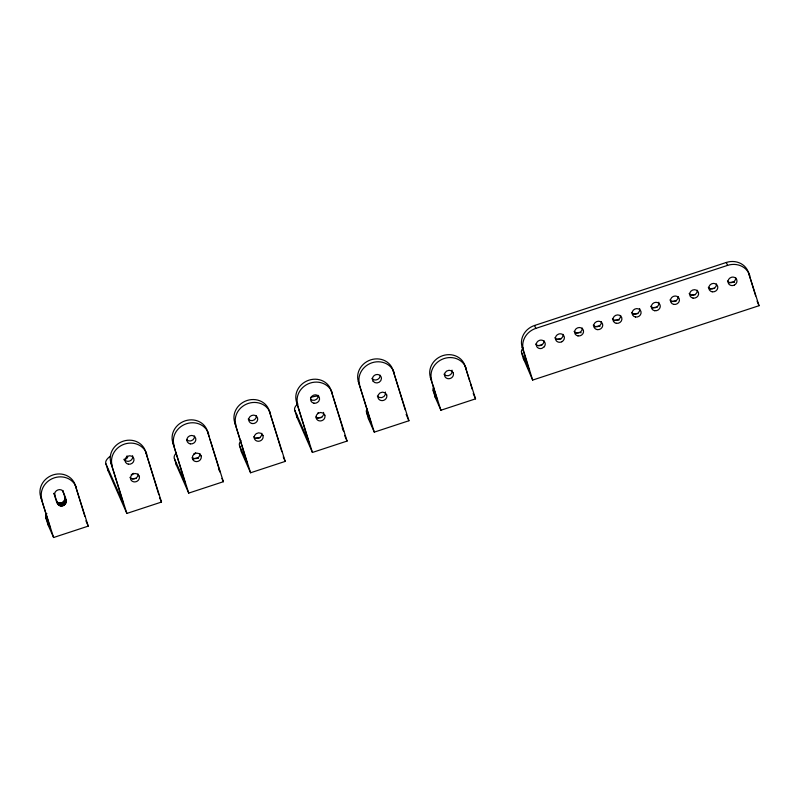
<?xml version="1.0" encoding="UTF-8"?>
<svg xmlns="http://www.w3.org/2000/svg" width="799" height="799" viewBox="0 0 799 799"><rect width="100%" height="100%" fill="white"/><g stroke="black" fill="none" stroke-linecap="round" stroke-linejoin="round"><path stroke-width="1.2" d="M62.692 490.426C63.9 494.761 69.253 502.191 63.56 505.487C60.275 507.275 56.699 504.319 56.31 500.893C57.378 503.02 60.255 503.65 62.282 502.581C67.086 500.234 63.8 494.032 62.622 490.596M523.175 347.915A18.257 7.371 -17.1 0 0 521.367 351.86L529.268 370.346L522.127 347.136A18.247 16.679 -23.8 0 1 534.541 325.483L726.301 262.471A18.247 16.679 -23.8 0 1 748.523 272.739L759.05 305.697L532.643 380.084L523.475 358.701A18.257 7.371 -17.1 0 1 523.655 357.453M532.643 380.084L523.405 350.042A18.247 16.679 -23.8 0 1 535.819 328.389L727.579 265.378A18.247 16.679 -23.8 0 1 749.802 275.645M45.873 517.902L47.98 524.743L53.593 537.507L88.24 526.122L75.256 485.193A18.247 16.679 -23.8 0 0 53.034 474.926A18.247 16.679 -23.8 0 0 40.619 496.569L50.217 527.759L45.873 517.902A18.247 7.361 -17.1 0 1 46.861 513.517M105.917 463.81L108.025 470.651L126.861 513.427L161.498 502.052L145.538 451.425A18.247 16.679 -23.8 0 0 123.306 441.158A18.247 16.679 -23.8 0 0 110.901 462.811L123.475 503.69L105.917 463.81A18.247 7.361 -17.1 0 1 110.642 455.979M174.382 458.496L176.489 465.338L188.714 493.103L223.36 481.717L207.4 431.1A18.247 16.679 -23.8 0 0 185.168 420.833A18.247 16.679 -23.8 0 0 172.754 442.486L185.328 483.355L174.382 458.496A18.247 7.361 -17.1 0 1 175.94 453.423M239.55 445.672L241.648 452.514L250.576 472.778L285.213 461.393L269.253 410.776A18.247 16.679 -23.8 0 0 247.031 400.509A18.247 16.679 -23.8 0 0 234.616 422.152L247.191 463.03L239.55 445.672A18.247 7.361 -17.1 0 1 241.098 440.599M294.801 410.336L296.898 417.178L312.429 452.454L347.076 441.068L331.116 390.451A18.247 16.679 -23.8 0 0 308.883 380.184A18.247 16.679 -23.8 0 0 296.469 401.827L309.053 442.706L294.801 410.336A18.247 7.361 -17.1 0 1 297.757 403.875M366.571 412.524L368.669 419.365L374.292 432.129L408.928 420.743L392.978 370.127A18.247 16.679 -23.8 0 0 370.746 359.86A18.247 16.679 -23.8 0 0 358.332 381.503L370.906 422.381L366.571 412.524A18.247 7.361 -17.1 0 1 367.101 408.828M433.178 390.631L435.285 397.473L440.908 410.237L475.545 398.851L465.028 365.902A18.247 16.679 -23.8 0 0 442.796 355.635A18.247 16.679 -23.8 0 0 430.381 377.288L437.522 400.489L433.178 390.631A18.247 7.361 -17.1 0 1 433.717 386.936M691.604 295.191L692.294 294.991A4.564 1.838 -17.1 0 1 695.41 294.731M538.196 345.597L540.883 345.088A4.564 1.838 -17.1 0 1 542.002 345.148M727.47 281.018L727.909 281.508A4.564 4.165 -23.8 0 0 732.433 282.427L733.092 282.147A4.564 4.165 -23.8 0 0 735.679 277.653M554.886 337.727L555.325 338.227A4.564 4.165 -23.8 0 0 559.849 339.136L560.508 338.866A4.564 4.165 -23.8 0 0 563.095 334.362M535.71 344.029L536.149 344.529A4.564 4.165 -23.8 0 0 540.673 345.438L542.98 343.84A4.564 4.165 -23.8 0 0 543.919 340.664M371.915 378.396L372.354 378.896A4.564 4.165 -23.8 0 0 380.064 376.359L380.134 375.22M57.937 504.349L54.032 493.273M63.55 492.364C61.903 487.15 53.273 490.087 54.891 495.21M757.062 301.193L759.05 305.697M726.301 262.471L727.579 265.378M534.541 325.483L535.819 328.389M522.127 347.136L523.405 350.042M473.208 393.537L475.545 398.851M430.381 377.288L440.908 410.237M406.122 414.361L408.928 420.743M358.332 381.503L374.292 432.129M342.212 427.974L343.69 431.32L331.116 390.451M344.569 435.375L347.076 441.068M296.469 401.827L312.429 452.454M283.236 456.888L285.213 461.393M234.616 422.152L250.576 472.778M218.477 468.584L219.975 471.979L209.917 439.27M221.892 478.391L223.36 481.717M172.754 442.486L188.714 493.103M159.51 497.547L161.498 502.052M110.901 462.811L126.861 513.427M85.892 520.798L88.24 526.122M64.729 497.437L66.007 500.344M64.859 498.077L66.147 500.983M64.889 498.736L66.167 501.642M64.809 499.405L66.087 502.311M64.619 500.054L65.898 502.961M64.32 500.673L65.608 503.58M63.93 501.253L65.208 504.159M63.451 501.772L64.729 504.678M62.901 502.211L64.18 505.118M62.282 502.581L63.56 505.487M61.623 502.851L62.901 505.757M60.934 503.02L62.212 505.927M60.225 503.09L61.503 505.997M59.526 503.06L60.804 505.967M58.846 502.921L60.125 505.827M58.197 502.691L59.476 505.587M57.608 502.361L58.896 505.258M57.099 501.942L58.377 504.848M40.619 496.569L53.593 537.507M748.523 272.739L755.664 295.95M521.617 352.988L523.725 359.82M465.028 365.902L469.662 380.983M470.381 383.31L472.159 389.103M392.978 370.127L405.193 409.827M269.253 410.776L281.827 451.655M207.4 431.1L209.198 436.943M145.538 451.425L158.861 494.741M75.256 485.193L84.854 516.374M53.962 493.442L56.06 500.284M452.034 370.167A4.564 4.165 -23.8 0 1 443.964 374.182M435.285 397.473A18.247 7.361 -17.1 0 1 435.065 395.735M431.66 380.184A18.247 16.679 -23.8 0 1 444.074 358.541A18.247 16.679 -23.8 0 1 466.306 368.808M47.98 524.743A18.247 7.361 -17.1 0 1 47.76 523.005M41.898 499.475A18.247 16.679 -23.8 0 1 54.312 477.832A18.247 16.679 -23.8 0 1 76.534 488.099M133.433 473.318A4.564 1.838 -17.1 0 1 132.474 473.997M131.895 474.296A4.564 1.838 -17.1 0 1 131.256 474.576M132.404 478.941A4.564 1.838 -17.1 0 1 136.21 478.491M126.751 456.079A4.564 1.838 -17.1 0 1 127.59 457.288L127.431 457.627A4.564 1.838 -17.1 0 1 123.985 459.815M112.18 465.717A18.247 16.679 -23.8 0 1 124.584 444.064A18.247 16.679 -23.8 0 1 146.816 454.331M138.127 474.007A4.564 4.165 -23.8 0 1 129.917 477.373M132.554 455.7A4.564 4.165 -23.8 0 1 129.778 460.983A4.564 4.165 -23.8 0 1 124.135 459.145M108.025 470.651A18.247 7.361 -17.1 0 1 107.805 468.913M310.501 397.443A18.247 7.361 -17.1 0 1 318.621 395.895M317.313 418.207A4.564 1.838 -17.1 0 1 321.787 417.507M318.571 412.683A4.564 1.838 -17.1 0 1 317.473 413.323M323.555 412.384A4.564 4.165 -23.8 0 1 315.925 416.888M318.262 395.355A4.564 4.165 -23.8 0 1 310.491 399.22M297.757 404.733A18.247 16.679 -23.8 0 1 310.162 383.081A18.247 16.679 -23.8 0 1 332.394 393.348M296.898 417.178A18.247 7.361 -17.1 0 1 296.829 414.801M174.032 445.383A18.247 16.679 -23.8 0 1 186.447 423.74A18.247 16.679 -23.8 0 1 208.679 434.007M195.645 452.643A4.564 1.838 -17.1 0 1 195.296 452.993M194.856 453.333A4.564 1.838 -17.1 0 1 193.748 453.972M192.958 459.135A4.564 1.838 -17.1 0 1 198.532 458.266M194.547 436.014A4.564 4.165 -23.8 0 1 186.776 439.869M176.489 465.338A18.247 7.361 -17.1 0 1 176.269 463.59M199.98 453.682A4.564 4.165 -23.8 0 1 192.209 457.537M235.895 425.058A18.247 16.679 -23.8 0 1 248.309 403.415A18.247 16.679 -23.8 0 1 270.531 413.682M256.119 438.281A4.564 1.838 -17.1 0 1 259.935 437.832M241.648 452.514A18.247 7.361 -17.1 0 1 241.578 450.137M256.409 415.68A4.564 4.165 -23.8 0 1 248.199 419.056M261.842 433.348A4.564 4.165 -23.8 0 1 253.633 436.723M368.669 419.365A18.247 7.361 -17.1 0 1 368.599 416.988M359.61 384.409A18.247 16.679 -23.8 0 1 372.024 362.756A18.247 16.679 -23.8 0 1 394.257 373.023M385.418 392.059A4.564 4.165 -23.8 0 1 377.348 396.064M601.447 321.757A4.564 4.165 -23.8 0 1 593.238 325.123M678.151 296.559A4.564 4.165 -23.8 0 1 669.942 299.925M633.407 314.337A4.564 1.838 -17.1 0 1 634.076 314.087L634.766 313.887A4.564 1.838 -17.1 0 1 637.882 313.637M671.759 301.732A4.564 1.838 -17.1 0 1 672.428 301.493L673.118 301.283A4.564 1.838 -17.1 0 1 676.234 301.033M613.602 320.918A4.564 1.838 -17.1 0 1 614.9 320.389L615.59 320.189A4.564 1.838 -17.1 0 1 619.165 320.049M710.111 289.128A4.564 1.838 -17.1 0 1 710.78 288.888L711.47 288.689A4.564 1.838 -17.1 0 1 714.586 288.439M575.879 333.243A4.564 1.838 -17.1 0 1 576.548 332.993L577.238 332.793A4.564 1.838 -17.1 0 1 581.183 332.813M556.703 339.535A4.564 1.838 -17.1 0 1 557.372 339.295L558.062 339.096A4.564 1.838 -17.1 0 1 561.178 338.846M729.287 282.826A4.564 1.838 -17.1 0 1 729.956 282.586L730.646 282.387A4.564 1.838 -17.1 0 1 734.591 282.407M652.583 308.034A4.564 1.838 -17.1 0 1 653.252 307.795L653.942 307.585A4.564 1.838 -17.1 0 1 657.058 307.335M594.426 327.22A4.564 1.838 -17.1 0 1 595.724 326.691L596.414 326.491A4.564 1.838 -17.1 0 1 599.989 326.352M716.503 283.955A4.564 4.165 -23.8 0 1 708.294 287.32M582.271 328.059A4.564 4.165 -23.8 0 1 574.062 331.425M620.623 315.455A4.564 4.165 -23.8 0 1 612.414 318.831M697.327 290.257A4.564 4.165 -23.8 0 1 689.118 293.623M658.835 302.212A4.564 4.165 -23.8 0 1 650.766 306.227M639.659 308.514A4.564 4.165 -23.8 0 1 631.59 312.529M544.259 346.746L541.952 348.344A4.564 4.165 -23.8 0 1 537.427 347.425L536.988 346.936A4.564 4.165 -23.8 0 1 539.495 340.364L540.194 340.184A4.564 4.165 -23.8 0 1 543.51 340.853L544.029 341.273A4.564 4.165 -23.8 0 1 544.259 346.746M561.787 341.762L561.128 342.042A4.564 4.165 -23.8 0 1 556.603 341.123L556.164 340.634A4.564 4.165 -23.8 0 1 558.671 334.062L559.37 333.882A4.564 4.165 -23.8 0 1 562.686 334.551L563.205 334.971A4.564 4.165 -23.8 0 1 561.787 341.762M734.371 285.053L733.712 285.333A4.564 4.165 -23.8 0 1 729.187 284.414L728.748 283.925A4.564 4.165 -23.8 0 1 731.255 277.353L731.954 277.173A4.564 4.165 -23.8 0 1 735.27 277.842L735.789 278.262A4.564 4.165 -23.8 0 1 734.371 285.053M373.193 381.303L372.843 380.743A4.564 4.165 -23.8 0 1 375.71 374.731A4.564 4.165 -23.8 0 1 381.403 377.937L381.433 378.596A4.564 4.165 -23.8 0 1 373.193 381.303M453.313 373.073L453.063 372.464A4.564 4.165 -23.8 0 0 444.514 375.28L444.653 375.92A4.564 4.165 -23.8 0 0 450.207 378.486A4.564 4.165 -23.8 0 0 453.313 373.073M386.696 394.966L386.456 394.356A4.564 4.165 -23.8 0 0 377.897 397.163L378.037 397.812A4.564 4.165 -23.8 0 0 383.6 400.379A4.564 4.165 -23.8 0 0 386.696 394.966M324.843 415.29L324.594 414.681A4.564 4.165 -23.8 0 0 316.044 417.497L316.174 418.137A4.564 4.165 -23.8 0 0 321.737 420.703A4.564 4.165 -23.8 0 0 324.843 415.29M262.981 435.615L262.731 435.006A4.564 4.165 -23.8 0 0 254.182 437.822L254.322 438.461A4.564 4.165 -23.8 0 0 259.875 441.028A4.564 4.165 -23.8 0 0 262.981 435.615M201.118 455.939L200.879 455.33A4.564 4.165 -23.8 0 0 192.319 458.147L192.459 458.786A4.564 4.165 -23.8 0 0 198.022 461.353A4.564 4.165 -23.8 0 0 201.118 455.939M139.266 476.264L139.016 475.665A4.564 4.165 -23.8 0 0 130.467 478.471L130.607 479.11A4.564 4.165 -23.8 0 0 136.16 481.677A4.564 4.165 -23.8 0 0 139.266 476.264M128.399 464.189A4.564 4.165 -23.8 0 0 133.833 458.596A4.564 4.165 -23.8 0 0 126.272 457.278A4.564 4.165 -23.8 0 0 128.399 464.189M313.967 403.205A4.564 4.165 -23.8 0 0 319.4 397.622A4.564 4.165 -23.8 0 0 311.85 396.304A4.564 4.165 -23.8 0 0 313.967 403.205M190.252 443.864A4.564 4.165 -23.8 0 0 195.685 438.271A4.564 4.165 -23.8 0 0 188.125 436.953A4.564 4.165 -23.8 0 0 190.252 443.864M252.114 423.54A4.564 4.165 -23.8 0 0 257.548 417.947A4.564 4.165 -23.8 0 0 249.987 416.629A4.564 4.165 -23.8 0 0 252.114 423.54M673.857 304.409A4.564 4.165 -23.8 0 0 679.29 298.816A4.564 4.165 -23.8 0 0 671.729 297.498A4.564 4.165 -23.8 0 0 673.857 304.409M577.977 335.91A4.564 4.165 -23.8 0 0 583.41 330.327A4.564 4.165 -23.8 0 0 575.849 329.008A4.564 4.165 -23.8 0 0 577.977 335.91M597.153 329.617A4.564 4.165 -23.8 0 0 602.586 324.024A4.564 4.165 -23.8 0 0 595.025 322.706A4.564 4.165 -23.8 0 0 597.153 329.617M712.209 291.805A4.564 4.165 -23.8 0 0 717.642 286.212A4.564 4.165 -23.8 0 0 710.081 284.893A4.564 4.165 -23.8 0 0 712.209 291.805M616.329 323.315A4.564 4.165 -23.8 0 0 621.762 317.722A4.564 4.165 -23.8 0 0 614.201 316.404A4.564 4.165 -23.8 0 0 616.329 323.315M635.505 317.013A4.564 4.165 -23.8 0 0 640.938 311.42A4.564 4.165 -23.8 0 0 633.377 310.102A4.564 4.165 -23.8 0 0 635.505 317.013M654.681 310.711A4.564 4.165 -23.8 0 0 660.114 305.118A4.564 4.165 -23.8 0 0 652.553 303.8A4.564 4.165 -23.8 0 0 654.681 310.711M693.033 298.107A4.564 4.165 -23.8 0 0 698.466 292.514A4.564 4.165 -23.8 0 0 690.905 291.196A4.564 4.165 -23.8 0 0 693.033 298.107"/></g></svg>
